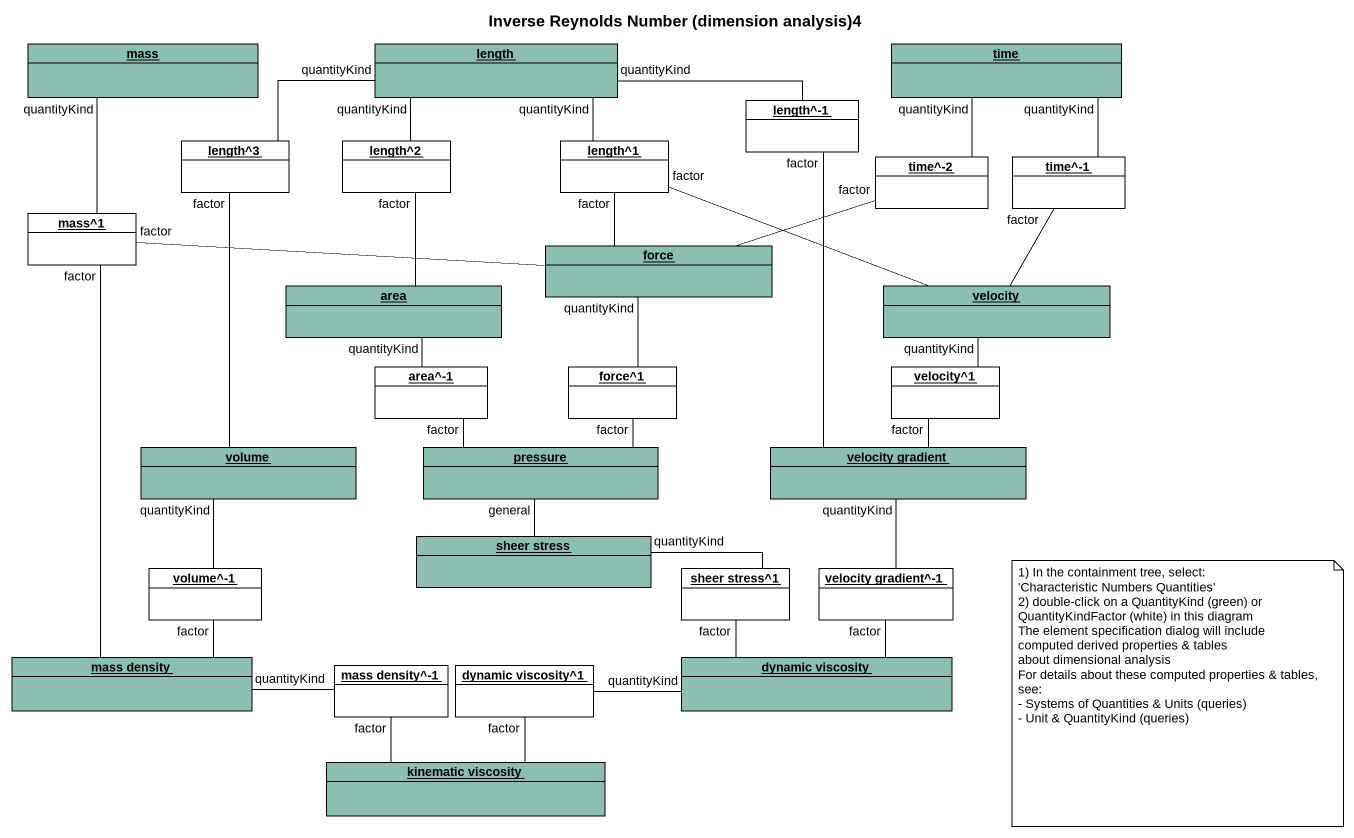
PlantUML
@startuml
title Inverse Reynolds Number (dimension analysis)4
hide circle
hide empty members
object mass #8CBEB2
object length #8CBEB2
object time #8CBEB2
object "length^-1" as length_1 #FFFFFF
object "length^3" as length_3 #FFFFFF
object "length^2" as length_2 #FFFFFF
object "length^1" as length_1_2 #FFFFFF
object "time^-2" as time_2 #FFFFFF
object "time^-1" as time_1 #FFFFFF
object "mass^1" as mass_1 #FFFFFF
object area #8CBEB2
object force #8CBEB2
object velocity #8CBEB2
object "area^-1" as area_1 #FFFFFF
object "force^1" as force_1 #FFFFFF
object "velocity^1" as velocity_1 #FFFFFF
object volume #8CBEB2
object pressure #8CBEB2
object "velocity gradient" as velocity_gradient #8CBEB2
object "sheer stress" as sheer_stress #8CBEB2
object "volume^-1" as volume_1 #FFFFFF
object "sheer stress^1" as sheer_stress_1 #FFFFFF
object "velocity gradient^-1" as velocity_gradient_1 #FFFFFF
object "mass density" as mass_density #8CBEB2
object "mass density^-1" as mass_density_1 #FFFFFF
object "dynamic viscosity^1" as dynamic_viscosity_1 #FFFFFF
object "dynamic viscosity" as dynamic_viscosity #8CBEB2
object "kinematic viscosity" as kinematic_viscosity #8CBEB2
mass -- mass_1 : quantityKind
length -right- length_1 : quantityKind
length -left- length_3 : quantityKind
length -- length_2 : quantityKind
length -- length_1_2 : quantityKind
time -- time_2 : quantityKind
time -- time_1 : quantityKind
length_1 -- velocity_gradient : factor
length_3 -- volume : factor
length_2 -- area : factor
length_1_2 -- force : factor
length_1_2 -right- velocity : factor
time_2 -left- force : factor
time_1 -- velocity : factor
mass_1 -right- force : factor
mass_1 -- mass_density : factor
area -- area_1 : quantityKind
force -- force_1 : quantityKind
velocity -- velocity_1 : quantityKind
area_1 -- pressure : factor
force_1 -- pressure : factor
velocity_1 -- velocity_gradient : factor
volume -- volume_1 : quantityKind
velocity_gradient -- velocity_gradient_1 : quantityKind
sheer_stress -up- pressure : general
sheer_stress -right- sheer_stress_1 : quantityKind
volume_1 -- mass_density : factor
sheer_stress_1 -- dynamic_viscosity : factor
velocity_gradient_1 -- dynamic_viscosity : factor
mass_density -right- mass_density_1 : quantityKind
mass_density_1 -- kinematic_viscosity : factor
dynamic_viscosity_1 -- kinematic_viscosity : factor
dynamic_viscosity -left- dynamic_viscosity_1 : quantityKind
note as N1
  1) In the containment tree, select:
  ~'Characteristic Numbers Quantities'
  2) double-click on a QuantityKind (green) or QuantityKindFactor (white) in this diagram
  The element specification dialog will include
  computed derived properties & tables
  about dimensional analysis
  For details about these computed properties & tables, see:
  - Systems of Quantities & Units (queries)
  - Unit & QuantityKind (queries)
end note
@enduml
